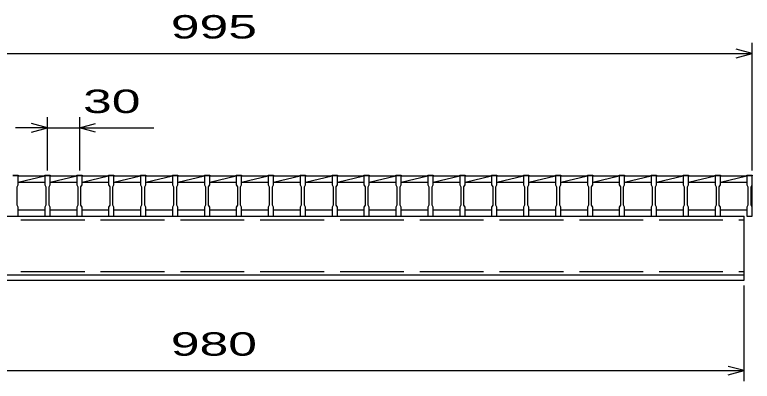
# Model space of a CAD drawing. Units: millimetres, scale not verified. Extents: x -1820 to 1731, y -1282 to 1054.
# Drawn here: x -1117 to -424, y -676 to -331 of the extents above; entities that cross this region are included whole.
import ezdxf
from ezdxf.enums import TextEntityAlignment as Align

# ---------------------------------------------------------------- set-up
doc = ezdxf.new("R2010")
doc.units = ezdxf.units.MM
doc.header["$LTSCALE"] = 10
doc.linetypes.add('DASHED', pattern=[7.5, 6, -1.5])
doc.layers.add('16', color=3, linetype='Continuous', lineweight=25)
doc.layers.add('22', color=3, linetype='Continuous', lineweight=25)
doc.styles.add('ベクトル', font='')
doc.styles.get('ベクトル').set_extended_font_data('ベクトル')

msp = doc.modelspace()

# ---------------------------------------------------------------- linework, layer by layer
at = {"layer": '16'}
for p, q in [((-1119, -481.8), (-1114, -481.8)), ((-1114, -482.5), (-1119, -482.5)), ((-1114, -481.8), (-1114, -482.5)), ((-1114, -491), (-1114, -482.5)), ((-1114, -482.5), (-1089, -482.5)), ((-1114, -488.5), (-1089, -482.5)), ((-1089, -482.5), (-1089, -481.8)), ((-1089, -481.8), (-1084, -481.8)), ((-1089, -482.5), (-1089, -491)), ((-1084, -482.5), (-1089, -482.5)), ((-1084, -481.8), (-1084, -482.5)), ((-1084, -491), (-1084, -482.5)), ((-1084, -482.5), (-1059, -482.5)), ((-1084, -488.5), (-1059, -482.5)), ((-1059, -482.5), (-1059, -481.8)), ((-1059, -481.8), (-1054, -481.8)), ((-1059, -482.5), (-1059, -491)), ((-1054, -482.5), (-1059, -482.5)), ((-1054, -481.8), (-1054, -482.5)), ((-1054, -491), (-1054, -482.5)), ((-1054, -482.5), (-1029, -482.5)), ((-1054, -488.5), (-1029, -482.5)), ((-1029, -482.5), (-1029, -481.8)), ((-1029, -481.8), (-1024, -481.8)), ((-1029, -482.5), (-1029, -491)), ((-1024, -482.5), (-1029, -482.5)), ((-1024, -481.8), (-1024, -482.5)), ((-1024, -491), (-1024, -482.5)), ((-1024, -482.5), (-999, -482.5)), ((-1024, -488.5), (-999, -482.5)), ((-999, -482.5), (-999, -481.8)), ((-999, -481.8), (-994, -481.8)), ((-999, -482.5), (-999, -491)), ((-994, -482.5), (-999, -482.5)), ((-994, -481.8), (-994, -482.5)), ((-994, -491), (-994, -482.5)), ((-994, -482.5), (-969, -482.5)), ((-994, -488.5), (-969, -482.5)), ((-969, -482.5), (-969, -481.8)), ((-969, -481.8), (-964, -481.8)), ((-969, -482.5), (-969, -491)), ((-964, -482.5), (-969, -482.5)), ((-964, -481.8), (-964, -482.5)), ((-964, -491), (-964, -482.5)), ((-964, -482.5), (-939, -482.5)), ((-964, -488.5), (-939, -482.5)), ((-939, -482.5), (-939, -481.8)), ((-939, -481.8), (-934, -481.8)), ((-939, -482.5), (-939, -491)), ((-934, -482.5), (-939, -482.5)), ((-934, -481.8), (-934, -482.5)), ((-934, -491), (-934, -482.5)), ((-934, -482.5), (-909, -482.5)), ((-934, -488.5), (-909, -482.5)), ((-909, -482.5), (-909, -481.8)), ((-909, -481.8), (-904, -481.8)), ((-909, -482.5), (-909, -491)), ((-904, -482.5), (-909, -482.5)), ((-904, -481.8), (-904, -482.5)), ((-904, -491), (-904, -482.5)), ((-904, -482.5), (-879, -482.5)), ((-904, -488.5), (-879, -482.5)), ((-879, -482.5), (-879, -481.8)), ((-879, -481.8), (-874, -481.8)), ((-879, -482.5), (-879, -491)), ((-874, -482.5), (-879, -482.5)), ((-874, -481.8), (-874, -482.5)), ((-874, -491), (-874, -482.5)), ((-874, -482.5), (-849, -482.5)), ((-874, -488.5), (-849, -482.5)), ((-849, -482.5), (-849, -481.8)), ((-849, -481.8), (-844, -481.8)), ((-849, -482.5), (-849, -491)), ((-844, -482.5), (-849, -482.5)), ((-844, -481.8), (-844, -482.5)), ((-844, -491), (-844, -482.5)), ((-844, -482.5), (-819, -482.5)), ((-844, -488.5), (-819, -482.5)), ((-819, -482.5), (-819, -481.8)), ((-819, -481.8), (-814, -481.8)), ((-819, -482.5), (-819, -491)), ((-814, -482.5), (-819, -482.5)), ((-814, -481.8), (-814, -482.5)), ((-814, -491), (-814, -482.5)), ((-814, -482.5), (-789, -482.5)), ((-814, -488.5), (-789, -482.5)), ((-789, -482.5), (-789, -481.8)), ((-789, -481.8), (-784, -481.8)), ((-789, -482.5), (-789, -491)), ((-784, -482.5), (-789, -482.5)), ((-784, -481.8), (-784, -482.5)), ((-784, -491), (-784, -482.5)), ((-784, -482.5), (-759, -482.5)), ((-784, -488.5), (-759, -482.5)), ((-759, -482.5), (-759, -481.8)), ((-759, -481.8), (-754, -481.8)), ((-759, -482.5), (-759, -491)), ((-754, -482.5), (-759, -482.5)), ((-754, -481.8), (-754, -482.5)), ((-754, -491), (-754, -482.5)), ((-754, -482.5), (-729, -482.5)), ((-754, -488.5), (-729, -482.5)), ((-729, -482.5), (-729, -481.8)), ((-729, -481.8), (-724, -481.8)), ((-729, -482.5), (-729, -491)), ((-724, -482.5), (-729, -482.5)), ((-724, -481.8), (-724, -482.5)), ((-724, -491), (-724, -482.5)), ((-724, -482.5), (-699, -482.5)), ((-724, -488.5), (-699, -482.5)), ((-699, -482.5), (-699, -481.8)), ((-699, -481.8), (-694, -481.8)), ((-699, -482.5), (-699, -491)), ((-694, -482.5), (-699, -482.5)), ((-694, -481.8), (-694, -482.5)), ((-694, -491), (-694, -482.5)), ((-694, -482.5), (-669, -482.5)), ((-694, -488.5), (-669, -482.5)), ((-669, -482.5), (-669, -481.8)), ((-669, -481.8), (-664, -481.8)), ((-669, -482.5), (-669, -491)), ((-664, -482.5), (-669, -482.5)), ((-664, -481.8), (-664, -482.5)), ((-664, -491), (-664, -482.5)), ((-664, -482.5), (-639, -482.5)), ((-664, -488.5), (-639, -482.5)), ((-639, -482.5), (-639, -481.8)), ((-639, -481.8), (-634, -481.8)), ((-639, -482.5), (-639, -491)), ((-634, -482.5), (-639, -482.5)), ((-634, -481.8), (-634, -482.5)), ((-634, -491), (-634, -482.5)), ((-634, -482.5), (-609, -482.5)), ((-634, -488.5), (-609, -482.5)), ((-609, -482.5), (-609, -481.8)), ((-609, -481.8), (-604, -481.8)), ((-609, -482.5), (-609, -491)), ((-604, -482.5), (-609, -482.5)), ((-604, -481.8), (-604, -482.5)), ((-604, -491), (-604, -482.5)), ((-604, -482.5), (-579, -482.5)), ((-604, -488.5), (-579, -482.5)), ((-579, -482.5), (-579, -481.8)), ((-579, -481.8), (-574, -481.8)), ((-579, -482.5), (-579, -491)), ((-574, -482.5), (-579, -482.5)), ((-574, -481.8), (-574, -482.5)), ((-574, -491), (-574, -482.5)), ((-574, -482.5), (-549, -482.5)), ((-574, -488.5), (-549, -482.5)), ((-549, -482.5), (-549, -481.8)), ((-549, -481.8), (-544, -481.8)), ((-549, -482.5), (-549, -491)), ((-544, -482.5), (-549, -482.5)), ((-544, -481.8), (-544, -482.5)), ((-544, -491), (-544, -482.5)), ((-544, -482.5), (-519, -482.5)), ((-544, -488.5), (-519, -482.5)), ((-519, -482.5), (-519, -481.8)), ((-519, -481.8), (-514, -481.8)), ((-519, -482.5), (-519, -491)), ((-514, -482.5), (-519, -482.5)), ((-514, -481.8), (-514, -482.5)), ((-514, -491), (-514, -482.5)), ((-514, -482.5), (-489, -482.5)), ((-514, -488.5), (-489, -482.5)), ((-489, -482.5), (-489, -481.8)), ((-489, -481.8), (-484, -481.8)), ((-489, -482.5), (-489, -491)), ((-484, -482.5), (-489, -482.5)), ((-484, -481.8), (-484, -482.5)), ((-484, -491), (-484, -482.5)), ((-484, -482.5), (-459, -482.5)), ((-484, -488.5), (-459, -482.5)), ((-459, -482.5), (-459, -481.8)), ((-459, -481.8), (-454, -481.8)), ((-459, -482.5), (-459, -491)), ((-454, -482.5), (-459, -482.5)), ((-454, -481.8), (-454, -482.5)), ((-454, -491), (-454, -482.5)), ((-454, -482.5), (-429, -482.5)), ((-454, -488.5), (-429, -482.5)), ((-429, -482.5), (-429, -481.8)), ((-429, -481.8), (-424, -481.8)), ((-429, -482.5), (-429, -491)), ((-424, -482.5), (-429, -482.5)), ((-424, -481.8), (-424, -482.5)), ((-424, -491), (-424, -482.5)), ((-424, -514.5), (-424, -482.5)), ((-1115, -493), (-1114, -491)), ((-1114, -488.5), (-1089, -488.5)), ((-1089, -491), (-1088, -493)), ((-1085, -493), (-1084, -491)), ((-1084, -488.5), (-1059, -488.5)), ((-1059, -491), (-1058, -493)), ((-1055, -493), (-1054, -491)), ((-1054, -488.5), (-1029, -488.5)), ((-1029, -491), (-1028, -493)), ((-1025, -493), (-1024, -491)), ((-1024, -488.5), (-999, -488.5)), ((-999, -491), (-998, -493)), ((-995, -493), (-994, -491)), ((-994, -488.5), (-969, -488.5)), ((-969, -491), (-968, -493)), ((-965, -493), (-964, -491)), ((-964, -488.5), (-939, -488.5)), ((-939, -491), (-938, -493)), ((-935, -493), (-934, -491)), ((-934, -488.5), (-909, -488.5)), ((-909, -491), (-908, -493)), ((-905, -493), (-904, -491)), ((-904, -488.5), (-879, -488.5)), ((-879, -491), (-878, -493)), ((-875, -493), (-874, -491)), ((-874, -488.5), (-849, -488.5)), ((-849, -491), (-848, -493)), ((-845, -493), (-844, -491)), ((-844, -488.5), (-819, -488.5)), ((-819, -491), (-818, -493)), ((-815, -493), (-814, -491)), ((-814, -488.5), (-789, -488.5)), ((-789, -491), (-788, -493)), ((-785, -493), (-784, -491)), ((-784, -488.5), (-759, -488.5)), ((-759, -491), (-758, -493)), ((-755, -493), (-754, -491)), ((-754, -488.5), (-729, -488.5)), ((-729, -491), (-728, -493)), ((-725, -493), (-724, -491)), ((-724, -488.5), (-699, -488.5)), ((-699, -491), (-698, -493)), ((-695, -493), (-694, -491)), ((-694, -488.5), (-669, -488.5)), ((-669, -491), (-668, -493)), ((-665, -493), (-664, -491)), ((-664, -488.5), (-639, -488.5)), ((-639, -491), (-638, -493)), ((-635, -493), (-634, -491)), ((-634, -488.5), (-609, -488.5)), ((-609, -491), (-608, -493)), ((-605, -493), (-604, -491)), ((-604, -488.5), (-579, -488.5)), ((-579, -491), (-578, -493)), ((-575, -493), (-574, -491)), ((-574, -488.5), (-549, -488.5)), ((-549, -491), (-548, -493)), ((-545, -493), (-544, -491)), ((-544, -488.5), (-519, -488.5)), ((-519, -491), (-518, -493)), ((-515, -493), (-514, -491)), ((-514, -488.5), (-489, -488.5)), ((-489, -491), (-488, -493)), ((-485, -493), (-484, -491)), ((-484, -488.5), (-459, -488.5)), ((-459, -491), (-458, -493)), ((-455, -493), (-454, -491)), ((-454, -488.5), (-429, -488.5)), ((-429, -491), (-428, -493)), ((-425, -493), (-424, -491)), ((-1115, -510), (-1115, -493)), ((-1088, -493), (-1088, -510)), ((-1085, -510), (-1085, -493)), ((-1058, -493), (-1058, -510)), ((-1055, -510), (-1055, -493)), ((-1028, -493), (-1028, -510)), ((-1025, -510), (-1025, -493)), ((-998, -493), (-998, -510)), ((-995, -510), (-995, -493)), ((-968, -493), (-968, -510)), ((-965, -510), (-965, -493)), ((-938, -493), (-938, -510)), ((-935, -510), (-935, -493)), ((-908, -493), (-908, -510)), ((-905, -510), (-905, -493)), ((-878, -493), (-878, -510)), ((-875, -510), (-875, -493)), ((-848, -493), (-848, -510)), ((-845, -510), (-845, -493)), ((-818, -493), (-818, -510)), ((-815, -510), (-815, -493)), ((-788, -493), (-788, -510)), ((-785, -510), (-785, -493)), ((-758, -493), (-758, -510)), ((-755, -510), (-755, -493)), ((-728, -493), (-728, -510)), ((-725, -510), (-725, -493)), ((-698, -493), (-698, -510)), ((-695, -510), (-695, -493)), ((-668, -493), (-668, -510)), ((-665, -510), (-665, -493)), ((-638, -493), (-638, -510)), ((-635, -510), (-635, -493)), ((-608, -493), (-608, -510)), ((-605, -510), (-605, -493)), ((-578, -493), (-578, -510)), ((-575, -510), (-575, -493)), ((-548, -493), (-548, -510)), ((-545, -510), (-545, -493)), ((-518, -493), (-518, -510)), ((-515, -510), (-515, -493)), ((-488, -493), (-488, -510)), ((-485, -510), (-485, -493)), ((-458, -493), (-458, -510)), ((-455, -510), (-455, -493)), ((-428, -493), (-428, -510)), ((-425, -510), (-425, -493)), ((-1114, -512), (-1115, -510)), ((-1114, -520.5), (-1114, -512)), ((-1088, -510), (-1089, -512)), ((-1089, -512), (-1089, -520.5)), ((-1084, -512), (-1085, -510)), ((-1084, -520.5), (-1084, -512)), ((-1058, -510), (-1059, -512)), ((-1059, -512), (-1059, -520.5)), ((-1054, -512), (-1055, -510)), ((-1054, -520.5), (-1054, -512)), ((-1028, -510), (-1029, -512)), ((-1029, -512), (-1029, -520.5)), ((-1024, -512), (-1025, -510)), ((-1024, -520.5), (-1024, -512)), ((-998, -510), (-999, -512)), ((-999, -512), (-999, -520.5)), ((-994, -512), (-995, -510)), ((-994, -520.5), (-994, -512)), ((-968, -510), (-969, -512)), ((-969, -512), (-969, -520.5)), ((-964, -512), (-965, -510)), ((-964, -520.5), (-964, -512)), ((-938, -510), (-939, -512)), ((-939, -512), (-939, -520.5)), ((-934, -512), (-935, -510)), ((-934, -520.5), (-934, -512)), ((-908, -510), (-909, -512)), ((-909, -512), (-909, -520.5)), ((-904, -512), (-905, -510)), ((-904, -520.5), (-904, -512)), ((-878, -510), (-879, -512)), ((-879, -512), (-879, -520.5)), ((-874, -512), (-875, -510)), ((-874, -520.5), (-874, -512)), ((-848, -510), (-849, -512)), ((-849, -512), (-849, -520.5)), ((-844, -512), (-845, -510)), ((-844, -520.5), (-844, -512)), ((-818, -510), (-819, -512)), ((-819, -512), (-819, -520.5)), ((-814, -512), (-815, -510)), ((-814, -520.5), (-814, -512)), ((-788, -510), (-789, -512)), ((-789, -512), (-789, -520.5)), ((-784, -512), (-785, -510)), ((-784, -520.5), (-784, -512)), ((-758, -510), (-759, -512)), ((-759, -512), (-759, -520.5)), ((-754, -512), (-755, -510)), ((-754, -520.5), (-754, -512)), ((-728, -510), (-729, -512)), ((-729, -512), (-729, -520.5)), ((-724, -512), (-725, -510)), ((-724, -520.5), (-724, -512)), ((-698, -510), (-699, -512)), ((-699, -512), (-699, -520.5)), ((-694, -512), (-695, -510)), ((-694, -520.5), (-694, -512)), ((-668, -510), (-669, -512)), ((-669, -512), (-669, -520.5)), ((-664, -512), (-665, -510)), ((-664, -520.5), (-664, -512)), ((-638, -510), (-639, -512)), ((-639, -512), (-639, -520.5)), ((-634, -512), (-635, -510)), ((-634, -520.5), (-634, -512)), ((-608, -510), (-609, -512)), ((-609, -512), (-609, -520.5)), ((-604, -512), (-605, -510)), ((-604, -520.5), (-604, -512)), ((-578, -510), (-579, -512)), ((-579, -512), (-579, -520.5)), ((-574, -512), (-575, -510)), ((-574, -520.5), (-574, -512)), ((-548, -510), (-549, -512)), ((-549, -512), (-549, -520.5)), ((-544, -512), (-545, -510)), ((-544, -520.5), (-544, -512)), ((-518, -510), (-519, -512)), ((-519, -512), (-519, -520.5)), ((-514, -512), (-515, -510)), ((-514, -520.5), (-514, -512)), ((-488, -510), (-489, -512)), ((-489, -512), (-489, -520.5)), ((-484, -512), (-485, -510)), ((-484, -520.5), (-484, -512)), ((-458, -510), (-459, -512)), ((-459, -512), (-459, -520.5)), ((-454, -512), (-455, -510)), ((-454, -520.5), (-454, -512)), ((-428, -510), (-429, -512)), ((-429, -512), (-429, -520.5)), ((-424, -512), (-425, -510)), ((-424, -520.5), (-424, -512)), ((-1114, -514.5), (-1089, -514.5)), ((-1084, -514.5), (-1059, -514.5)), ((-1054, -514.5), (-1029, -514.5)), ((-1024, -514.5), (-999, -514.5)), ((-994, -514.5), (-969, -514.5)), ((-964, -514.5), (-939, -514.5)), ((-934, -514.5), (-909, -514.5)), ((-904, -514.5), (-879, -514.5)), ((-874, -514.5), (-849, -514.5)), ((-844, -514.5), (-819, -514.5)), ((-814, -514.5), (-789, -514.5)), ((-784, -514.5), (-759, -514.5)), ((-754, -514.5), (-729, -514.5)), ((-724, -514.5), (-699, -514.5)), ((-694, -514.5), (-669, -514.5)), ((-664, -514.5), (-639, -514.5)), ((-634, -514.5), (-609, -514.5)), ((-604, -514.5), (-579, -514.5)), ((-574, -514.5), (-549, -514.5)), ((-544, -514.5), (-519, -514.5)), ((-514, -514.5), (-489, -514.5)), ((-484, -514.5), (-459, -514.5)), ((-454, -514.5), (-429, -514.5)), ((-1411.5, -520.5), (-431.5, -520.5)), ((-1119, -520.5), (-1114, -520.5)), ((-1089, -520.5), (-1084, -520.5)), ((-1059, -520.5), (-1054, -520.5)), ((-1029, -520.5), (-1024, -520.5)), ((-999, -520.5), (-994, -520.5)), ((-969, -520.5), (-964, -520.5)), ((-939, -520.5), (-934, -520.5)), ((-909, -520.5), (-904, -520.5)), ((-879, -520.5), (-874, -520.5)), ((-849, -520.5), (-844, -520.5)), ((-819, -520.5), (-814, -520.5)), ((-789, -520.5), (-784, -520.5)), ((-759, -520.5), (-754, -520.5)), ((-729, -520.5), (-724, -520.5)), ((-699, -520.5), (-694, -520.5)), ((-669, -520.5), (-664, -520.5)), ((-639, -520.5), (-634, -520.5)), ((-609, -520.5), (-604, -520.5)), ((-579, -520.5), (-574, -520.5)), ((-549, -520.5), (-544, -520.5)), ((-519, -520.5), (-514, -520.5)), ((-489, -520.5), (-484, -520.5)), ((-459, -520.5), (-454, -520.5)), ((-431.5, -575.5), (-431.5, -520.5)), ((-429, -520.5), (-424, -520.5)), ((-1411.5, -575.5), (-431.5, -575.5)), ((-1411.5, -575.5), (-431.5, -575.5)), ((-1411.5, -580.5), (-431.5, -580.5)), ((-431.5, -580.5), (-431.5, -575.5))]:
    msp.add_line(p, q, dxfattribs=at)
at = {"layer": '16', "linetype": 'DASHED'}
for p, q in [((-1411.5, -523.7), (-431.5, -523.7)), ((-1411.5, -572.3), (-431.5, -572.3))]:
    msp.add_line(p, q, dxfattribs=at)
at = {"layer": '22', "color": 4}
for p, q in [((-424, -477.5), (-424, -357.5)), ((-424, -367.5), (-439, -363.5)), ((-1419, -367.5), (-424, -367.5)), ((-439, -371.5), (-424, -367.5)), ((-1086.5, -477.5), (-1086.5, -427.5)), ((-1056.5, -427.5), (-1056.5, -477.5)), ((-1086.5, -437.5), (-1101.5, -433.5)), ((-1056.5, -437.5), (-1041.5, -433.5)), ((-1086.5, -437.5), (-1116.5, -437.5)), ((-1101.5, -441.5), (-1086.5, -437.5)), ((-1086.5, -437.5), (-1056.5, -437.5)), ((-1041.5, -441.5), (-1056.5, -437.5)), ((-1056.5, -437.5), (-986.5, -437.5)), ((-431.5, -675.5), (-431.5, -585.5)), ((-1411.5, -665.5), (-431.5, -665.5)), ((-431.5, -665.5), (-446.5, -661.5)), ((-446.5, -669.5), (-431.5, -665.5))]:
    msp.add_line(p, q, dxfattribs=at)

# ---------------------------------------------------------------- texts
at = {"layer": '22', "color": 2, "style": 'ベクトル', "width": 1.65}
for s, p in [(' 995 ', (-984, -342.5)), (' 30 ', (-1066.5, -412.5)), (' 980 ', (-984, -640.5))]:
    msp.add_text(s, height=21.99, dxfattribs=at).set_placement(p, align=Align.MIDDLE_LEFT)

doc.saveas('drawing.dxf')
